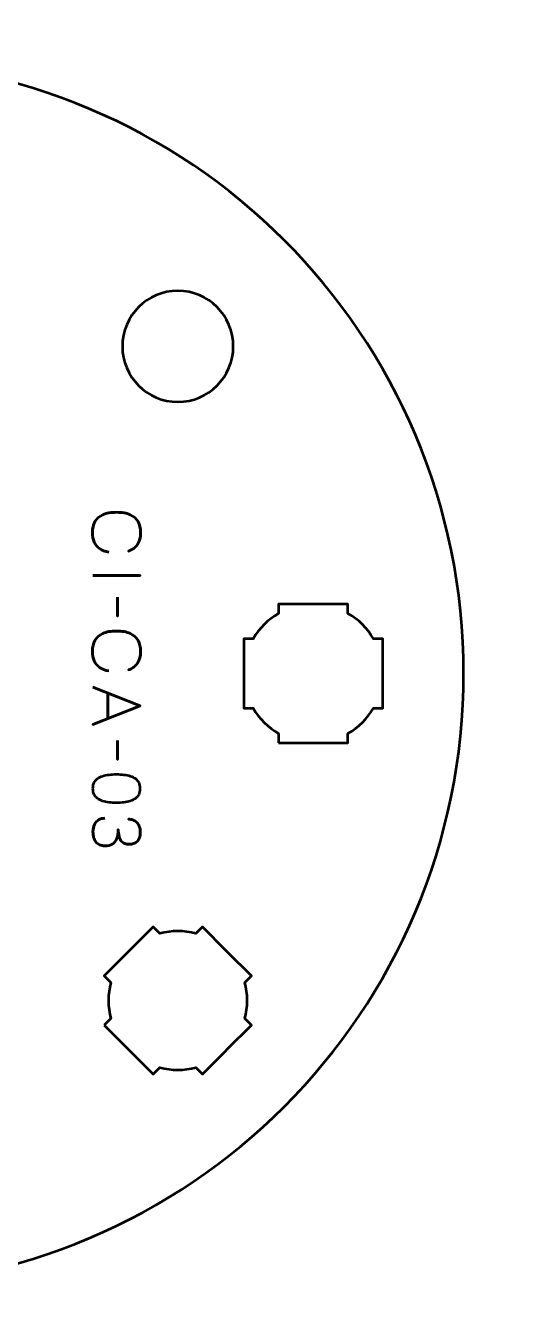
# Model space of a CAD drawing. Header units: centimetres. Extents: x -21 to 0, y -29.7 to 0.
# Drawn here: x -11.14 to -9.04, y -11.54 to -5.95 of the extents above; entities that cross this region are included whole.
import ezdxf

# ---------------------------------------------------------------- set-up
doc = ezdxf.new("R2010")
doc.units = ezdxf.units.CM
doc.header["$MEASUREMENT"] = 0
doc.layers.add('Layer 1', color=7, linetype='Continuous')

msp = doc.modelspace()

# ---------------------------------------------------------------- linework, layer by layer
at = {"layer": 'Layer 1', "color": 1, "lineweight": 53}
msp.add_open_spline([(-21.00003, -29.19995), (-21.00003, -29.19995), (-21.00003, -1.69992), (-21.00003, -1.69992), (-21.00003, -1.69992), (-21.00003, -1.61709), (-20.93286, -1.54992), (-20.85003, -1.54992), (-20.85003, -1.54992), (-20.7672, -1.54992), (-20.70003, -1.48275), (-20.70003, -1.39992), (-20.70003, -1.39992), (-20.70003, -1.31709), (-20.7672, -1.24992), (-20.85003, -1.24992), (-20.85003, -1.24992), (-20.93286, -1.24992), (-21.00003, -1.18275), (-21.00003, -1.09992), (-21.00003, -1.09992), (-21.00003, -1.09992), (-21.00003, -0.49992), (-21.00003, -0.49992), (-21.00003, -0.49992), (-21.00003, -0.22295), (-20.77694, 0.00004), (-20.49994, 0.00004), (-20.49994, 0.00004), (-20.49994, 0.00004), (-0.50008, 0.00004), (-0.50008, 0.00004), (-0.50008, 0.00004), (-0.22294, 0.00004), (0.00002, -0.22295), (0.00002, -0.49992), (0.00002, -0.49992), (0.00002, -0.49992), (0.00002, -29.19995), (0.00002, -29.19995), (0.00002, -29.19995), (0.00002, -29.47695), (-0.22294, -29.70004), (-0.50008, -29.70004), (-0.50008, -29.70004), (-0.50008, -29.70004), (-20.49994, -29.70004), (-20.49994, -29.70004), (-20.49994, -29.70004), (-20.77694, -29.70004), (-21.00003, -29.47695), (-21.00003, -29.19995)], degree=3, knots=[0, 0, 0, 0, 0.0769231, 0.0769231, 0.0769231, 0.0769231, 0.1538462, 0.1538462, 0.1538462, 0.1538462, 0.2307692, 0.2307692, 0.2307692, 0.2307692, 0.3076923, 0.3076923, 0.3076923, 0.3076923, 0.3846154, 0.3846154, 0.3846154, 0.3846154, 0.4615385, 0.4615385, 0.4615385, 0.4615385, 0.5384615, 0.5384615, 0.5384615, 0.5384615, 0.6153846, 0.6153846, 0.6153846, 0.6153846, 0.6923077, 0.6923077, 0.6923077, 0.6923077, 0.7692308, 0.7692308, 0.7692308, 0.7692308, 0.8461538, 0.8461538, 0.8461538, 0.8461538, 0.9230769, 0.9230769, 0.9230769, 0.9230769, 1, 1, 1, 1], dxfattribs=at)
at = {"layer": 'Layer 1', "color": 3, "lineweight": 53}
msp.add_open_spline([(-11.89998, -6.1), (-10.43665, -6.1), (-9.24998, -7.28667), (-9.24998, -8.75), (-9.24998, -8.75), (-9.24998, -10.21333), (-10.43665, -11.4), (-11.89998, -11.4), (-11.89998, -11.4), (-13.36331, -11.4), (-14.54998, -10.21333), (-14.54998, -8.75), (-14.54998, -8.75), (-14.54998, -7.28667), (-13.36331, -6.1), (-11.89998, -6.1)], degree=3, knots=[0, 0, 0, 0, 0.25, 0.25, 0.25, 0.25, 0.5, 0.5, 0.5, 0.5, 0.75, 0.75, 0.75, 0.75, 1, 1, 1, 1], dxfattribs=at)
at = {"layer": 'Layer 1', "lineweight": 53}
for points, knots in [([(-10.48578, -7.09578), (-10.35326, -7.09578), (-10.24578, -7.20325), (-10.24578, -7.33578), (-10.24578, -7.33578), (-10.24578, -7.4683), (-10.35326, -7.57578), (-10.48578, -7.57578), (-10.48578, -7.57578), (-10.61831, -7.57578), (-10.72579, -7.4683), (-10.72579, -7.33578), (-10.72579, -7.33578), (-10.72579, -7.20325), (-10.61831, -7.09578), (-10.48578, -7.09578)], [0, 0, 0, 0, 0.25, 0.25, 0.25, 0.25, 0.5, 0.5, 0.5, 0.5, 0.75, 0.75, 0.75, 0.75, 1, 1, 1, 1]), ([(-10.04997, -9.05006), (-10.04997, -9.05006), (-10.04997, -9.00988), (-10.04997, -9.00988), (-10.04997, -9.00988), (-10.09551, -8.98355), (-10.13347, -8.9456), (-10.15982, -8.90007), (-10.15982, -8.90007), (-10.15982, -8.90007), (-10.19997, -8.90007), (-10.19997, -8.90007), (-10.19997, -8.90007), (-10.19997, -8.90007), (-10.19997, -8.75155), (-10.19997, -8.75155), (-10.19997, -8.75155), (-10.19997, -8.75155), (-10.19999, -8.75), (-10.19999, -8.75), (-10.19999, -8.75), (-10.19999, -8.75), (-10.19997, -8.74845), (-10.19997, -8.74845), (-10.19997, -8.74845), (-10.19997, -8.74845), (-10.19997, -8.60006), (-10.19997, -8.60006), (-10.19997, -8.60006), (-10.19997, -8.60006), (-10.15987, -8.60006), (-10.15987, -8.60006), (-10.15987, -8.60006), (-10.13352, -8.55449), (-10.09553, -8.51649), (-10.04997, -8.49013), (-10.04997, -8.49013), (-10.04997, -8.49013), (-10.04997, -8.45005), (-10.04997, -8.45005), (-10.04997, -8.45005), (-10.04997, -8.45005), (-9.90463, -8.45005), (-9.90463, -8.45005), (-9.90463, -8.45005), (-9.90463, -8.45005), (-9.89999, -8.44999), (-9.89999, -8.44999), (-9.89999, -8.44999), (-9.89999, -8.44999), (-9.89534, -8.45005), (-9.89534, -8.45005), (-9.89534, -8.45005), (-9.89534, -8.45005), (-9.74996, -8.45005), (-9.74996, -8.45005), (-9.74996, -8.45005), (-9.74996, -8.45005), (-9.74996, -8.49013), (-9.74996, -8.49013), (-9.74996, -8.49013), (-9.70439, -8.51649), (-9.66642, -8.55449), (-9.64008, -8.60006), (-9.64008, -8.60006), (-9.64008, -8.60006), (-9.59996, -8.60006), (-9.59996, -8.60006), (-9.59996, -8.60006), (-9.59996, -8.60006), (-9.59996, -8.90007), (-9.59996, -8.90007), (-9.59996, -8.90007), (-9.59996, -8.90007), (-9.64013, -8.90007), (-9.64013, -8.90007), (-9.64013, -8.90007), (-9.66647, -8.9456), (-9.70443, -8.98355), (-9.74996, -9.00988), (-9.74996, -9.00988), (-9.74996, -9.00988), (-9.74996, -9.05006), (-9.74996, -9.05006), (-9.74996, -9.05006), (-9.74996, -9.05006), (-10.04997, -9.05006), (-10.04997, -9.05006)], [0, 0, 0, 0, 0.0454545, 0.0454545, 0.0454545, 0.0454545, 0.0909091, 0.0909091, 0.0909091, 0.0909091, 0.1363636, 0.1363636, 0.1363636, 0.1363636, 0.1818182, 0.1818182, 0.1818182, 0.1818182, 0.2272727, 0.2272727, 0.2272727, 0.2272727, 0.2727273, 0.2727273, 0.2727273, 0.2727273, 0.3181818, 0.3181818, 0.3181818, 0.3181818, 0.3636364, 0.3636364, 0.3636364, 0.3636364, 0.4090909, 0.4090909, 0.4090909, 0.4090909, 0.4545455, 0.4545455, 0.4545455, 0.4545455, 0.5, 0.5, 0.5, 0.5, 0.5454545, 0.5454545, 0.5454545, 0.5454545, 0.5909091, 0.5909091, 0.5909091, 0.5909091, 0.6363636, 0.6363636, 0.6363636, 0.6363636, 0.6818182, 0.6818182, 0.6818182, 0.6818182, 0.7272727, 0.7272727, 0.7272727, 0.7272727, 0.7727273, 0.7727273, 0.7727273, 0.7727273, 0.8181818, 0.8181818, 0.8181818, 0.8181818, 0.8636364, 0.8636364, 0.8636364, 0.8636364, 0.9090909, 0.9090909, 0.9090909, 0.9090909, 0.9545455, 0.9545455, 0.9545455, 0.9545455, 1, 1, 1, 1]), ([(-10.80401, -10.27025), (-10.80401, -10.27025), (-10.77558, -10.24182), (-10.77558, -10.24182), (-10.77558, -10.24182), (-10.78915, -10.19102), (-10.78913, -10.13735), (-10.77557, -10.08655), (-10.77557, -10.08655), (-10.77557, -10.08655), (-10.80401, -10.05812), (-10.80401, -10.05812), (-10.80401, -10.05812), (-10.80401, -10.05812), (-10.59187, -9.84598), (-10.59187, -9.84598), (-10.59187, -9.84598), (-10.59187, -9.84598), (-10.56346, -9.8744), (-10.56346, -9.8744), (-10.56346, -9.8744), (-10.51264, -9.86083), (-10.45895, -9.8608), (-10.40811, -9.87435), (-10.40811, -9.87435), (-10.40811, -9.87435), (-10.37974, -9.84598), (-10.37974, -9.84598), (-10.37974, -9.84598), (-10.37974, -9.84598), (-10.27692, -9.94881), (-10.27692, -9.94881), (-10.27692, -9.94881), (-10.27692, -9.94881), (-10.27358, -9.95206), (-10.27358, -9.95206), (-10.27358, -9.95206), (-10.27358, -9.95206), (-10.27035, -9.95538), (-10.27035, -9.95538), (-10.27035, -9.95538), (-10.27035, -9.95538), (-10.16761, -10.05812), (-10.16761, -10.05812), (-10.16761, -10.05812), (-10.16761, -10.05812), (-10.19594, -10.08645), (-10.19594, -10.08645), (-10.19594, -10.08645), (-10.18235, -10.1373), (-10.18235, -10.19105), (-10.19594, -10.24192), (-10.19594, -10.24192), (-10.19594, -10.24192), (-10.16761, -10.27025), (-10.16761, -10.27025), (-10.16761, -10.27025), (-10.16761, -10.27025), (-10.26893, -10.37156), (-10.26893, -10.37156), (-10.26893, -10.37156), (-10.26893, -10.37156), (-10.27358, -10.37633), (-10.27358, -10.37633), (-10.27358, -10.37633), (-10.27358, -10.37633), (-10.27836, -10.381), (-10.27836, -10.381), (-10.27836, -10.381), (-10.27836, -10.381), (-10.37974, -10.48238), (-10.37974, -10.48238), (-10.37974, -10.48238), (-10.37974, -10.48238), (-10.4081, -10.45402), (-10.4081, -10.45402), (-10.4081, -10.45402), (-10.45894, -10.46759), (-10.51266, -10.46758), (-10.56348, -10.45399), (-10.56348, -10.45399), (-10.56348, -10.45399), (-10.59187, -10.48238), (-10.59187, -10.48238), (-10.59187, -10.48238), (-10.59187, -10.48238), (-10.80401, -10.27025), (-10.80401, -10.27025)], [0, 0, 0, 0, 0.0454545, 0.0454545, 0.0454545, 0.0454545, 0.0909091, 0.0909091, 0.0909091, 0.0909091, 0.1363636, 0.1363636, 0.1363636, 0.1363636, 0.1818182, 0.1818182, 0.1818182, 0.1818182, 0.2272727, 0.2272727, 0.2272727, 0.2272727, 0.2727273, 0.2727273, 0.2727273, 0.2727273, 0.3181818, 0.3181818, 0.3181818, 0.3181818, 0.3636364, 0.3636364, 0.3636364, 0.3636364, 0.4090909, 0.4090909, 0.4090909, 0.4090909, 0.4545455, 0.4545455, 0.4545455, 0.4545455, 0.5, 0.5, 0.5, 0.5, 0.5454545, 0.5454545, 0.5454545, 0.5454545, 0.5909091, 0.5909091, 0.5909091, 0.5909091, 0.6363636, 0.6363636, 0.6363636, 0.6363636, 0.6818182, 0.6818182, 0.6818182, 0.6818182, 0.7272727, 0.7272727, 0.7272727, 0.7272727, 0.7727273, 0.7727273, 0.7727273, 0.7727273, 0.8181818, 0.8181818, 0.8181818, 0.8181818, 0.8636364, 0.8636364, 0.8636364, 0.8636364, 0.9090909, 0.9090909, 0.9090909, 0.9090909, 0.9545455, 0.9545455, 0.9545455, 0.9545455, 1, 1, 1, 1])]:
    msp.add_open_spline(points, degree=3, knots=knots, dxfattribs=at)
at = {"layer": 'Layer 1', "color": 5, "lineweight": 53}
for points, knots in [([(-10.7845, -8.22604), (-10.80064, -8.22303), (-10.81395, -8.21776), (-10.82439, -8.21038), (-10.82439, -8.21038), (-10.83478, -8.20294), (-10.8425, -8.19344), (-10.84753, -8.18187), (-10.84753, -8.18187), (-10.85256, -8.17035), (-10.8551, -8.1568), (-10.85506, -8.14137), (-10.85506, -8.14137), (-10.8551, -8.1226), (-10.85148, -8.10666), (-10.8441, -8.09358), (-10.8441, -8.09358), (-10.83676, -8.08051), (-10.82542, -8.07054), (-10.81004, -8.06367), (-10.81004, -8.06367), (-10.79466, -8.0568), (-10.77495, -8.05337), (-10.75092, -8.05332), (-10.75092, -8.05332), (-10.72698, -8.05337), (-10.70732, -8.0568), (-10.69193, -8.06367), (-10.69193, -8.06367), (-10.67655, -8.07054), (-10.66517, -8.08051), (-10.65779, -8.09358), (-10.65779, -8.09358), (-10.6504, -8.10666), (-10.64673, -8.1226), (-10.64678, -8.14137), (-10.64678, -8.14137), (-10.64673, -8.16146), (-10.65101, -8.1783), (-10.65962, -8.1918), (-10.65962, -8.1918), (-10.66823, -8.20534), (-10.68154, -8.21527), (-10.69955, -8.22152), (-10.69955, -8.22152), (-10.68154, -8.21527), (-10.66823, -8.20534), (-10.65962, -8.1918), (-10.65962, -8.1918), (-10.65101, -8.1783), (-10.64673, -8.16146), (-10.64678, -8.14137), (-10.64678, -8.14137), (-10.64673, -8.1226), (-10.6504, -8.10666), (-10.65779, -8.09358), (-10.65779, -8.09358), (-10.66517, -8.08051), (-10.67655, -8.07054), (-10.69193, -8.06367), (-10.69193, -8.06367), (-10.70732, -8.0568), (-10.72698, -8.05337), (-10.75092, -8.05332), (-10.75092, -8.05332), (-10.77495, -8.05337), (-10.79466, -8.0568), (-10.81004, -8.06367), (-10.81004, -8.06367), (-10.82542, -8.07054), (-10.83676, -8.08051), (-10.8441, -8.09358), (-10.8441, -8.09358), (-10.85148, -8.10666), (-10.8551, -8.1226), (-10.85506, -8.14137), (-10.85506, -8.14137), (-10.8551, -8.1568), (-10.85256, -8.17035), (-10.84753, -8.18187), (-10.84753, -8.18187), (-10.8425, -8.19344), (-10.83478, -8.20294), (-10.82439, -8.21038), (-10.82439, -8.21038), (-10.81395, -8.21776), (-10.80064, -8.22303), (-10.7845, -8.22604)], [0, 0, 0, 0, 0.0454545, 0.0454545, 0.0454545, 0.0454545, 0.0909091, 0.0909091, 0.0909091, 0.0909091, 0.1363636, 0.1363636, 0.1363636, 0.1363636, 0.1818182, 0.1818182, 0.1818182, 0.1818182, 0.2272727, 0.2272727, 0.2272727, 0.2272727, 0.2727273, 0.2727273, 0.2727273, 0.2727273, 0.3181818, 0.3181818, 0.3181818, 0.3181818, 0.3636364, 0.3636364, 0.3636364, 0.3636364, 0.4090909, 0.4090909, 0.4090909, 0.4090909, 0.4545455, 0.4545455, 0.4545455, 0.4545455, 0.5, 0.5, 0.5, 0.5, 0.5454545, 0.5454545, 0.5454545, 0.5454545, 0.5909091, 0.5909091, 0.5909091, 0.5909091, 0.6363636, 0.6363636, 0.6363636, 0.6363636, 0.6818182, 0.6818182, 0.6818182, 0.6818182, 0.7272727, 0.7272727, 0.7272727, 0.7272727, 0.7727273, 0.7727273, 0.7727273, 0.7727273, 0.8181818, 0.8181818, 0.8181818, 0.8181818, 0.8636364, 0.8636364, 0.8636364, 0.8636364, 0.9090909, 0.9090909, 0.9090909, 0.9090909, 0.9545455, 0.9545455, 0.9545455, 0.9545455, 1, 1, 1, 1]), ([(-10.8528, -8.32594), (-10.8528, -8.32594), (-10.64932, -8.32594), (-10.64932, -8.32594), (-10.64932, -8.32594), (-10.64932, -8.32594), (-10.8528, -8.32594), (-10.8528, -8.32594)], [0, 0, 0, 0, 0.5, 0.5, 0.5, 0.5, 1, 1, 1, 1]), ([(-10.7464, -8.41992), (-10.7464, -8.41992), (-10.7464, -8.50205), (-10.7464, -8.50205), (-10.7464, -8.50205), (-10.7464, -8.50205), (-10.7464, -8.41992), (-10.7464, -8.41992)], [0, 0, 0, 0, 0.5, 0.5, 0.5, 0.5, 1, 1, 1, 1]), ([(-10.7845, -8.73939), (-10.80064, -8.73638), (-10.81395, -8.73111), (-10.82439, -8.72373), (-10.82439, -8.72373), (-10.83478, -8.71629), (-10.8425, -8.70679), (-10.84753, -8.69522), (-10.84753, -8.69522), (-10.85256, -8.6837), (-10.8551, -8.67015), (-10.85506, -8.65472), (-10.85506, -8.65472), (-10.8551, -8.63595), (-10.85148, -8.62001), (-10.8441, -8.60693), (-10.8441, -8.60693), (-10.83676, -8.59386), (-10.82542, -8.58389), (-10.81004, -8.57702), (-10.81004, -8.57702), (-10.79466, -8.57015), (-10.77495, -8.56672), (-10.75092, -8.56667), (-10.75092, -8.56667), (-10.72698, -8.56672), (-10.70732, -8.57015), (-10.69193, -8.57702), (-10.69193, -8.57702), (-10.67655, -8.58389), (-10.66517, -8.59386), (-10.65779, -8.60693), (-10.65779, -8.60693), (-10.6504, -8.62001), (-10.64673, -8.63595), (-10.64678, -8.65472), (-10.64678, -8.65472), (-10.64673, -8.67481), (-10.65101, -8.69165), (-10.65962, -8.70515), (-10.65962, -8.70515), (-10.66823, -8.71869), (-10.68154, -8.72862), (-10.69955, -8.73487), (-10.69955, -8.73487), (-10.68154, -8.72862), (-10.66823, -8.71869), (-10.65962, -8.70515), (-10.65962, -8.70515), (-10.65101, -8.69165), (-10.64673, -8.67481), (-10.64678, -8.65472), (-10.64678, -8.65472), (-10.64673, -8.63595), (-10.6504, -8.62001), (-10.65779, -8.60693), (-10.65779, -8.60693), (-10.66517, -8.59386), (-10.67655, -8.58389), (-10.69193, -8.57702), (-10.69193, -8.57702), (-10.70732, -8.57015), (-10.72698, -8.56672), (-10.75092, -8.56667), (-10.75092, -8.56667), (-10.77495, -8.56672), (-10.79466, -8.57015), (-10.81004, -8.57702), (-10.81004, -8.57702), (-10.82542, -8.58389), (-10.83676, -8.59386), (-10.8441, -8.60693), (-10.8441, -8.60693), (-10.85148, -8.62001), (-10.8551, -8.63595), (-10.85506, -8.65472), (-10.85506, -8.65472), (-10.8551, -8.67015), (-10.85256, -8.6837), (-10.84753, -8.69522), (-10.84753, -8.69522), (-10.8425, -8.70679), (-10.83478, -8.71629), (-10.82439, -8.72373), (-10.82439, -8.72373), (-10.81395, -8.73111), (-10.80064, -8.73638), (-10.7845, -8.73939)], [0, 0, 0, 0, 0.0454545, 0.0454545, 0.0454545, 0.0454545, 0.0909091, 0.0909091, 0.0909091, 0.0909091, 0.1363636, 0.1363636, 0.1363636, 0.1363636, 0.1818182, 0.1818182, 0.1818182, 0.1818182, 0.2272727, 0.2272727, 0.2272727, 0.2272727, 0.2727273, 0.2727273, 0.2727273, 0.2727273, 0.3181818, 0.3181818, 0.3181818, 0.3181818, 0.3636364, 0.3636364, 0.3636364, 0.3636364, 0.4090909, 0.4090909, 0.4090909, 0.4090909, 0.4545455, 0.4545455, 0.4545455, 0.4545455, 0.5, 0.5, 0.5, 0.5, 0.5454545, 0.5454545, 0.5454545, 0.5454545, 0.5909091, 0.5909091, 0.5909091, 0.5909091, 0.6363636, 0.6363636, 0.6363636, 0.6363636, 0.6818182, 0.6818182, 0.6818182, 0.6818182, 0.7272727, 0.7272727, 0.7272727, 0.7272727, 0.7727273, 0.7727273, 0.7727273, 0.7727273, 0.8181818, 0.8181818, 0.8181818, 0.8181818, 0.8636364, 0.8636364, 0.8636364, 0.8636364, 0.9090909, 0.9090909, 0.9090909, 0.9090909, 0.9545455, 0.9545455, 0.9545455, 0.9545455, 1, 1, 1, 1]), ([(-10.8528, -8.80881), (-10.8528, -8.80881), (-10.64932, -8.88952), (-10.64932, -8.88952), (-10.64932, -8.88952), (-10.64932, -8.88952), (-10.8528, -8.97052), (-10.8528, -8.97052), (-10.8528, -8.97052), (-10.8528, -8.97052), (-10.64932, -8.88952), (-10.64932, -8.88952), (-10.64932, -8.88952), (-10.64932, -8.88952), (-10.8528, -8.80881), (-10.8528, -8.80881)], [0, 0, 0, 0, 0.25, 0.25, 0.25, 0.25, 0.5, 0.5, 0.5, 0.5, 0.75, 0.75, 0.75, 0.75, 1, 1, 1, 1]), ([(-10.78874, -8.83421), (-10.78874, -8.83421), (-10.78874, -8.94484), (-10.78874, -8.94484), (-10.78874, -8.94484), (-10.78874, -8.94484), (-10.78874, -8.83421), (-10.78874, -8.83421)], [0, 0, 0, 0, 0.5, 0.5, 0.5, 0.5, 1, 1, 1, 1]), ([(-10.7464, -9.03938), (-10.7464, -9.03938), (-10.7464, -9.12151), (-10.7464, -9.12151), (-10.7464, -9.12151), (-10.7464, -9.12151), (-10.7464, -9.03938), (-10.7464, -9.03938)], [0, 0, 0, 0, 0.5, 0.5, 0.5, 0.5, 1, 1, 1, 1]), ([(-10.8528, -9.24765), (-10.85275, -9.25753), (-10.85101, -9.26605), (-10.84763, -9.27315), (-10.84763, -9.27315), (-10.84424, -9.2802), (-10.83939, -9.28608), (-10.83323, -9.29079), (-10.83323, -9.29079), (-10.82702, -9.29544), (-10.81969, -9.29911), (-10.81122, -9.30184), (-10.81122, -9.30184), (-10.80275, -9.30452), (-10.79349, -9.30645), (-10.78333, -9.30753), (-10.78333, -9.30753), (-10.77317, -9.30866), (-10.76249, -9.30922), (-10.7512, -9.30918), (-10.7512, -9.30918), (-10.73996, -9.30922), (-10.72928, -9.30866), (-10.71917, -9.30753), (-10.71917, -9.30753), (-10.70906, -9.30645), (-10.69974, -9.30452), (-10.69128, -9.30184), (-10.69128, -9.30184), (-10.68286, -9.29911), (-10.67552, -9.29544), (-10.66926, -9.29079), (-10.66926, -9.29079), (-10.66305, -9.28608), (-10.65821, -9.2802), (-10.65482, -9.27315), (-10.65482, -9.27315), (-10.65139, -9.26605), (-10.64965, -9.25753), (-10.6496, -9.24765), (-10.6496, -9.24765), (-10.64965, -9.23778), (-10.65139, -9.22926), (-10.65482, -9.22216), (-10.65482, -9.22216), (-10.65821, -9.2151), (-10.66305, -9.20922), (-10.66926, -9.20452), (-10.66926, -9.20452), (-10.67552, -9.19986), (-10.68286, -9.1962), (-10.69128, -9.19347), (-10.69128, -9.19347), (-10.69974, -9.19079), (-10.70906, -9.18886), (-10.71917, -9.18778), (-10.71917, -9.18778), (-10.72928, -9.18665), (-10.73996, -9.18608), (-10.7512, -9.18613), (-10.7512, -9.18613), (-10.76249, -9.18608), (-10.77317, -9.18665), (-10.78333, -9.18778), (-10.78333, -9.18778), (-10.79349, -9.18886), (-10.80275, -9.19079), (-10.81122, -9.19347), (-10.81122, -9.19347), (-10.81969, -9.1962), (-10.82702, -9.19986), (-10.83323, -9.20452), (-10.83323, -9.20452), (-10.83939, -9.20922), (-10.84424, -9.2151), (-10.84763, -9.22216), (-10.84763, -9.22216), (-10.85101, -9.22926), (-10.85275, -9.23778), (-10.8528, -9.24765)], [0, 0, 0, 0, 0.05, 0.05, 0.05, 0.05, 0.1, 0.1, 0.1, 0.1, 0.15, 0.15, 0.15, 0.15, 0.2, 0.2, 0.2, 0.2, 0.25, 0.25, 0.25, 0.25, 0.3, 0.3, 0.3, 0.3, 0.35, 0.35, 0.35, 0.35, 0.4, 0.4, 0.4, 0.4, 0.45, 0.45, 0.45, 0.45, 0.5, 0.5, 0.5, 0.5, 0.55, 0.55, 0.55, 0.55, 0.6, 0.6, 0.6, 0.6, 0.65, 0.65, 0.65, 0.65, 0.7, 0.7, 0.7, 0.7, 0.75, 0.75, 0.75, 0.75, 0.8, 0.8, 0.8, 0.8, 0.85, 0.85, 0.85, 0.85, 0.9, 0.9, 0.9, 0.9, 0.95, 0.95, 0.95, 0.95, 1, 1, 1, 1]), ([(-10.8528, -9.24765), (-10.85275, -9.25753), (-10.85101, -9.26605), (-10.84763, -9.27315), (-10.84763, -9.27315), (-10.84424, -9.2802), (-10.83939, -9.28608), (-10.83323, -9.29079), (-10.83323, -9.29079), (-10.82702, -9.29544), (-10.81969, -9.29911), (-10.81122, -9.30184), (-10.81122, -9.30184), (-10.80275, -9.30452), (-10.79349, -9.30645), (-10.78333, -9.30753), (-10.78333, -9.30753), (-10.77317, -9.30866), (-10.76249, -9.30922), (-10.7512, -9.30918), (-10.7512, -9.30918), (-10.73996, -9.30922), (-10.72928, -9.30866), (-10.71917, -9.30753), (-10.71917, -9.30753), (-10.70906, -9.30645), (-10.69974, -9.30452), (-10.69128, -9.30184), (-10.69128, -9.30184), (-10.68286, -9.29911), (-10.67552, -9.29544), (-10.66926, -9.29079), (-10.66926, -9.29079), (-10.66305, -9.28608), (-10.65821, -9.2802), (-10.65482, -9.27315), (-10.65482, -9.27315), (-10.65139, -9.26605), (-10.64965, -9.25753), (-10.6496, -9.24765), (-10.6496, -9.24765), (-10.64965, -9.23778), (-10.65139, -9.22926), (-10.65482, -9.22216), (-10.65482, -9.22216), (-10.65821, -9.2151), (-10.66305, -9.20922), (-10.66926, -9.20452), (-10.66926, -9.20452), (-10.67552, -9.19986), (-10.68286, -9.1962), (-10.69128, -9.19347), (-10.69128, -9.19347), (-10.69974, -9.19079), (-10.70906, -9.18886), (-10.71917, -9.18778), (-10.71917, -9.18778), (-10.72928, -9.18665), (-10.73996, -9.18608), (-10.7512, -9.18613), (-10.7512, -9.18613), (-10.76249, -9.18608), (-10.77317, -9.18665), (-10.78333, -9.18778), (-10.78333, -9.18778), (-10.79349, -9.18886), (-10.80275, -9.19079), (-10.81122, -9.19347), (-10.81122, -9.19347), (-10.81969, -9.1962), (-10.82702, -9.19986), (-10.83323, -9.20452), (-10.83323, -9.20452), (-10.83939, -9.20922), (-10.84424, -9.2151), (-10.84763, -9.22216), (-10.84763, -9.22216), (-10.85101, -9.22926), (-10.85275, -9.23778), (-10.8528, -9.24765)], [0, 0, 0, 0, 0.05, 0.05, 0.05, 0.05, 0.1, 0.1, 0.1, 0.1, 0.15, 0.15, 0.15, 0.15, 0.2, 0.2, 0.2, 0.2, 0.25, 0.25, 0.25, 0.25, 0.3, 0.3, 0.3, 0.3, 0.35, 0.35, 0.35, 0.35, 0.4, 0.4, 0.4, 0.4, 0.45, 0.45, 0.45, 0.45, 0.5, 0.5, 0.5, 0.5, 0.55, 0.55, 0.55, 0.55, 0.6, 0.6, 0.6, 0.6, 0.65, 0.65, 0.65, 0.65, 0.7, 0.7, 0.7, 0.7, 0.75, 0.75, 0.75, 0.75, 0.8, 0.8, 0.8, 0.8, 0.85, 0.85, 0.85, 0.85, 0.9, 0.9, 0.9, 0.9, 0.95, 0.95, 0.95, 0.95, 1, 1, 1, 1]), ([(-10.80172, -9.37606), (-10.81188, -9.37611), (-10.82072, -9.37846), (-10.82839, -9.38312), (-10.82839, -9.38312), (-10.83601, -9.38777), (-10.84198, -9.3944), (-10.84626, -9.40306), (-10.84626, -9.40306), (-10.85054, -9.41171), (-10.85271, -9.42211), (-10.8528, -9.4342), (-10.8528, -9.4342), (-10.8528, -9.44328), (-10.85186, -9.45151), (-10.84988, -9.45894), (-10.84988, -9.45894), (-10.84791, -9.46642), (-10.84485, -9.47281), (-10.84066, -9.47822), (-10.84066, -9.47822), (-10.83648, -9.48363), (-10.83107, -9.48777), (-10.82448, -9.49069), (-10.82448, -9.49069), (-10.81785, -9.49365), (-10.8099, -9.49511), (-10.80059, -9.49516), (-10.80059, -9.49516), (-10.78817, -9.4952), (-10.77768, -9.49266), (-10.76917, -9.48763), (-10.76917, -9.48763), (-10.76066, -9.4826), (-10.75426, -9.47479), (-10.74988, -9.4643), (-10.74988, -9.4643), (-10.74551, -9.45381), (-10.7433, -9.44036), (-10.7433, -9.42404), (-10.7433, -9.42404), (-10.74335, -9.43622), (-10.74222, -9.44643), (-10.73991, -9.45475), (-10.73991, -9.45475), (-10.73761, -9.46303), (-10.73436, -9.46966), (-10.73013, -9.47465), (-10.73013, -9.47465), (-10.72594, -9.47963), (-10.72096, -9.48326), (-10.71522, -9.48542), (-10.71522, -9.48542), (-10.70953, -9.48763), (-10.70327, -9.48871), (-10.69645, -9.48867), (-10.69645, -9.48867), (-10.68963, -9.48871), (-10.68333, -9.48777), (-10.67749, -9.48589), (-10.67749, -9.48589), (-10.67166, -9.48406), (-10.66653, -9.48105), (-10.66216, -9.47695), (-10.66216, -9.47695), (-10.65779, -9.47286), (-10.65435, -9.46745), (-10.65191, -9.46082), (-10.65191, -9.46082), (-10.64946, -9.45414), (-10.64824, -9.446), (-10.64819, -9.43645), (-10.64819, -9.43645), (-10.64824, -9.42695), (-10.64965, -9.41863), (-10.65238, -9.41157), (-10.65238, -9.41157), (-10.6551, -9.40447), (-10.65882, -9.39864), (-10.66357, -9.39393), (-10.66357, -9.39393), (-10.66832, -9.38928), (-10.67373, -9.3858), (-10.67985, -9.38349), (-10.67985, -9.38349), (-10.68596, -9.38114), (-10.69245, -9.38001), (-10.69927, -9.38001), (-10.69927, -9.38001), (-10.69245, -9.38001), (-10.68596, -9.38114), (-10.67985, -9.38349), (-10.67985, -9.38349), (-10.67373, -9.3858), (-10.66832, -9.38928), (-10.66357, -9.39393), (-10.66357, -9.39393), (-10.65882, -9.39864), (-10.6551, -9.40447), (-10.65238, -9.41157), (-10.65238, -9.41157), (-10.64965, -9.41863), (-10.64824, -9.42695), (-10.64819, -9.43645), (-10.64819, -9.43645), (-10.64824, -9.446), (-10.64946, -9.45414), (-10.65191, -9.46082), (-10.65191, -9.46082), (-10.65435, -9.46745), (-10.65779, -9.47286), (-10.66216, -9.47695), (-10.66216, -9.47695), (-10.66653, -9.48105), (-10.67166, -9.48406), (-10.67749, -9.48589), (-10.67749, -9.48589), (-10.68333, -9.48777), (-10.68963, -9.48871), (-10.69645, -9.48867), (-10.69645, -9.48867), (-10.70327, -9.48871), (-10.70953, -9.48763), (-10.71522, -9.48542), (-10.71522, -9.48542), (-10.72096, -9.48326), (-10.72594, -9.47963), (-10.73013, -9.47465), (-10.73013, -9.47465), (-10.73436, -9.46966), (-10.73761, -9.46303), (-10.73991, -9.45475), (-10.73991, -9.45475), (-10.74222, -9.44643), (-10.74335, -9.43622), (-10.7433, -9.42404), (-10.7433, -9.42404), (-10.7433, -9.44036), (-10.74551, -9.45381), (-10.74988, -9.4643), (-10.74988, -9.4643), (-10.75426, -9.47479), (-10.76066, -9.4826), (-10.76917, -9.48763), (-10.76917, -9.48763), (-10.77768, -9.49266), (-10.78817, -9.4952), (-10.80059, -9.49516), (-10.80059, -9.49516), (-10.8099, -9.49511), (-10.81785, -9.49365), (-10.82448, -9.49069), (-10.82448, -9.49069), (-10.83107, -9.48777), (-10.83648, -9.48363), (-10.84066, -9.47822), (-10.84066, -9.47822), (-10.84485, -9.47281), (-10.84791, -9.46642), (-10.84988, -9.45894), (-10.84988, -9.45894), (-10.85186, -9.45151), (-10.8528, -9.44328), (-10.8528, -9.4342), (-10.8528, -9.4342), (-10.85271, -9.42211), (-10.85054, -9.41171), (-10.84626, -9.40306), (-10.84626, -9.40306), (-10.84198, -9.3944), (-10.83601, -9.38777), (-10.82839, -9.38312), (-10.82839, -9.38312), (-10.82072, -9.37846), (-10.81188, -9.37611), (-10.80172, -9.37606)], [0, 0, 0, 0, 0.0227273, 0.0227273, 0.0227273, 0.0227273, 0.0454545, 0.0454545, 0.0454545, 0.0454545, 0.0681818, 0.0681818, 0.0681818, 0.0681818, 0.0909091, 0.0909091, 0.0909091, 0.0909091, 0.1136364, 0.1136364, 0.1136364, 0.1136364, 0.1363636, 0.1363636, 0.1363636, 0.1363636, 0.1590909, 0.1590909, 0.1590909, 0.1590909, 0.1818182, 0.1818182, 0.1818182, 0.1818182, 0.2045455, 0.2045455, 0.2045455, 0.2045455, 0.2272727, 0.2272727, 0.2272727, 0.2272727, 0.25, 0.25, 0.25, 0.25, 0.2727273, 0.2727273, 0.2727273, 0.2727273, 0.2954545, 0.2954545, 0.2954545, 0.2954545, 0.3181818, 0.3181818, 0.3181818, 0.3181818, 0.3409091, 0.3409091, 0.3409091, 0.3409091, 0.3636364, 0.3636364, 0.3636364, 0.3636364, 0.3863636, 0.3863636, 0.3863636, 0.3863636, 0.4090909, 0.4090909, 0.4090909, 0.4090909, 0.4318182, 0.4318182, 0.4318182, 0.4318182, 0.4545455, 0.4545455, 0.4545455, 0.4545455, 0.4772727, 0.4772727, 0.4772727, 0.4772727, 0.5, 0.5, 0.5, 0.5, 0.5227273, 0.5227273, 0.5227273, 0.5227273, 0.5454545, 0.5454545, 0.5454545, 0.5454545, 0.5681818, 0.5681818, 0.5681818, 0.5681818, 0.5909091, 0.5909091, 0.5909091, 0.5909091, 0.6136364, 0.6136364, 0.6136364, 0.6136364, 0.6363636, 0.6363636, 0.6363636, 0.6363636, 0.6590909, 0.6590909, 0.6590909, 0.6590909, 0.6818182, 0.6818182, 0.6818182, 0.6818182, 0.7045455, 0.7045455, 0.7045455, 0.7045455, 0.7272727, 0.7272727, 0.7272727, 0.7272727, 0.75, 0.75, 0.75, 0.75, 0.7727273, 0.7727273, 0.7727273, 0.7727273, 0.7954545, 0.7954545, 0.7954545, 0.7954545, 0.8181818, 0.8181818, 0.8181818, 0.8181818, 0.8409091, 0.8409091, 0.8409091, 0.8409091, 0.8636364, 0.8636364, 0.8636364, 0.8636364, 0.8863636, 0.8863636, 0.8863636, 0.8863636, 0.9090909, 0.9090909, 0.9090909, 0.9090909, 0.9318182, 0.9318182, 0.9318182, 0.9318182, 0.9545455, 0.9545455, 0.9545455, 0.9545455, 0.9772727, 0.9772727, 0.9772727, 0.9772727, 1, 1, 1, 1])]:
    msp.add_open_spline(points, degree=3, knots=knots, dxfattribs=at)

doc.saveas('drawing.dxf')
